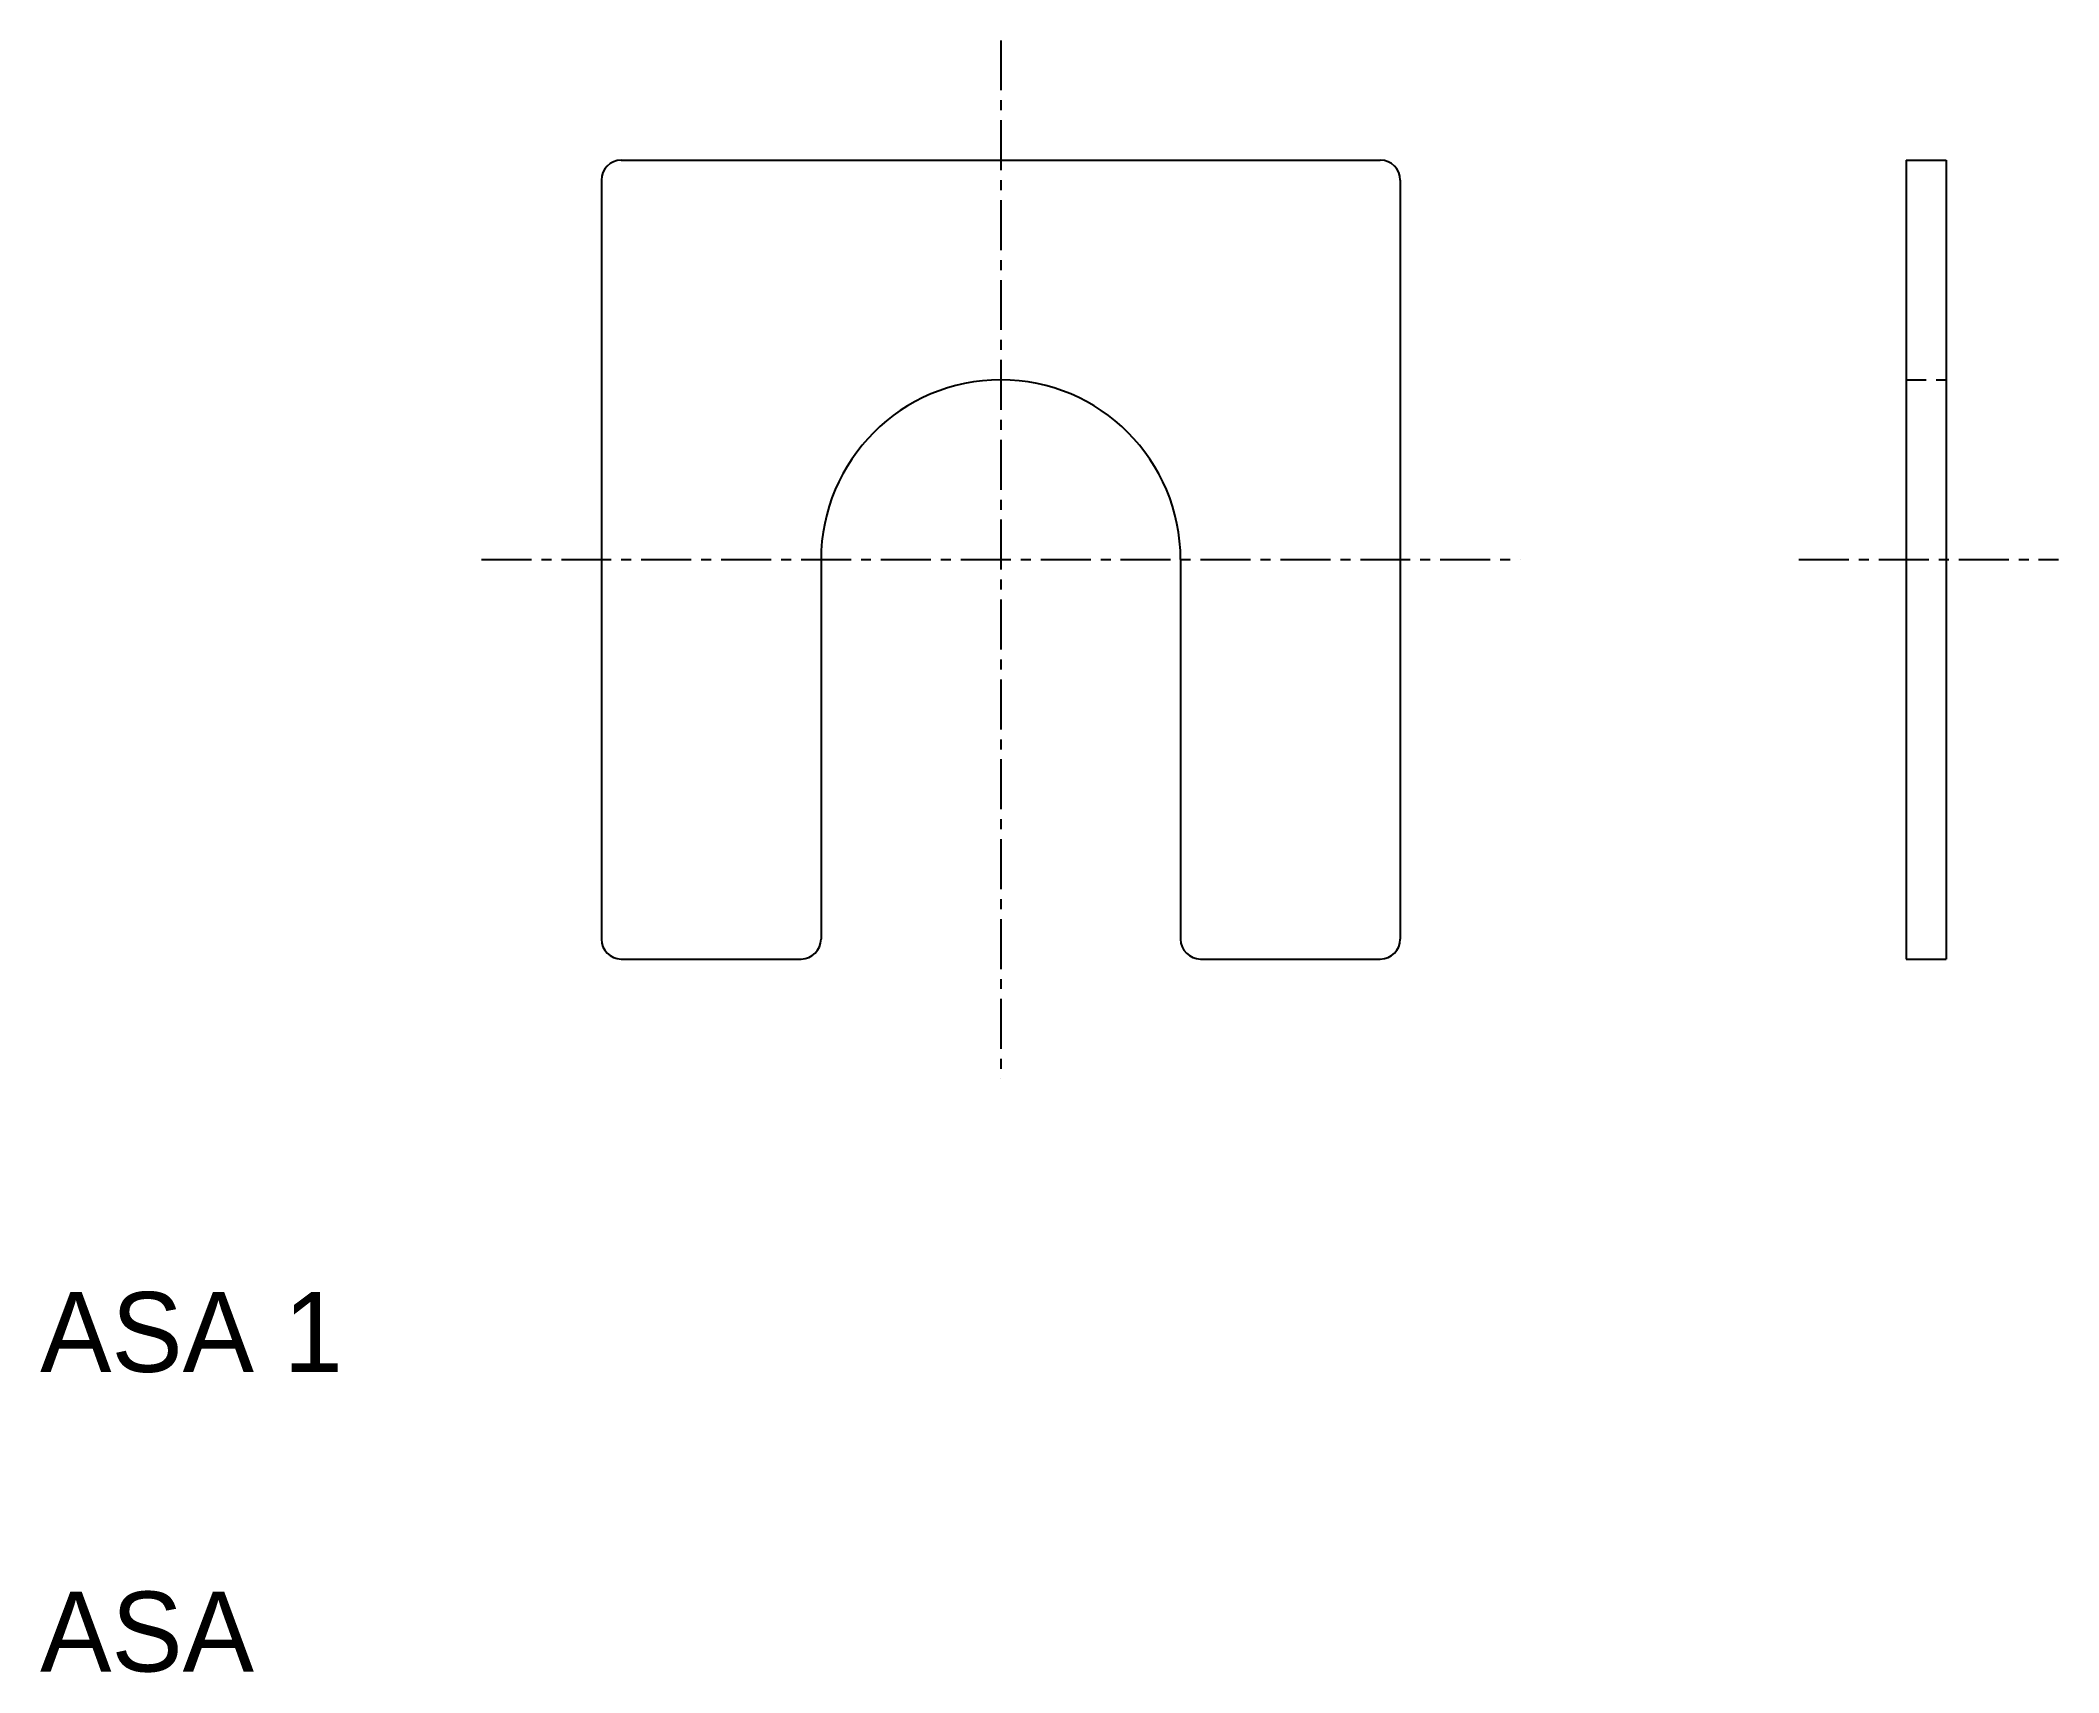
# Model space of a CAD drawing. Extents: x 5 to 55.5, y 5 to 45.8.
import ezdxf

# ---------------------------------------------------------------- set-up
doc = ezdxf.new("R2010")
doc.units = 0
doc.linetypes.add('CENTER', pattern=[2, 1.25, -0.25, 0.25, -0.25])
doc.linetypes.add('DASHED', pattern=[0.75, 0.5, -0.25])
doc.layers.get('0').update_dxf_attribs({"linetype": 'CONTINUOUS'})
doc.layers.add('CENTER', color=1, linetype='CENTER')

msp = doc.modelspace()

# ---------------------------------------------------------------- linework, layer by layer
at = {"color": 7, "linetype": 'CONTINUOUS'}
for p, q in [((19.548, 42.837), (38.548, 42.837)), ((51.709, 42.837), (51.709, 22.837)), ((51.709, 42.837), (52.709, 42.837)), ((52.709, 42.837), (52.709, 22.837)), ((19.048, 42.337), (19.048, 23.337)), ((39.048, 42.337), (39.048, 23.337)), ((24.548, 32.837), (24.548, 23.337)), ((33.548, 32.837), (33.548, 23.337)), ((19.548, 22.837), (24.048, 22.837)), ((34.048, 22.837), (38.548, 22.837)), ((51.709, 22.837), (52.709, 22.837))]:
    msp.add_line(p, q, dxfattribs=at)
at = {"color": 3, "linetype": 'DASHED'}
msp.add_line((51.709, 37.337), (52.709, 37.337), dxfattribs=at)
for p, q in [((33.548, 30.462), (33.548, 30.462)), ((33.548, 28.087), (33.548, 28.087))]:
    msp.add_line(p, q)
at = {"color": 7, "linetype": 'CONTINUOUS'}
for centre, radius, start, end in [((19.548, 42.337), 0.5, 90, 180), ((38.548, 42.337), 0.5, 0, 90), ((29.048, 32.837), 4.5, 0, 180), ((19.548, 23.337), 0.5, 180, 270), ((24.048, 23.337), 0.5, 270, 0), ((34.048, 23.337), 0.5, 180, 270), ((38.548, 23.337), 0.5, 270, 0)]:
    msp.add_arc(centre, radius, start, end, dxfattribs=at)
at = {"layer": 'CENTER', "color": 1, "linetype": 'CENTER'}
for p, q in [((29.048, 45.837), (29.048, 19.837)), ((16.048, 32.837), (42.048, 32.837)), ((49.028, 32.837), (55.528, 32.837))]:
    msp.add_line(p, q, dxfattribs=at)

# ---------------------------------------------------------------- texts
at = {"color": 7, "linetype": 'CONTINUOUS'}
for s, p in [('ASA 1', (5, 12.5)), ('ASA', (5, 5))]:
    msp.add_text(s, height=2, dxfattribs=at).set_placement(p)

doc.saveas('drawing.dxf')
